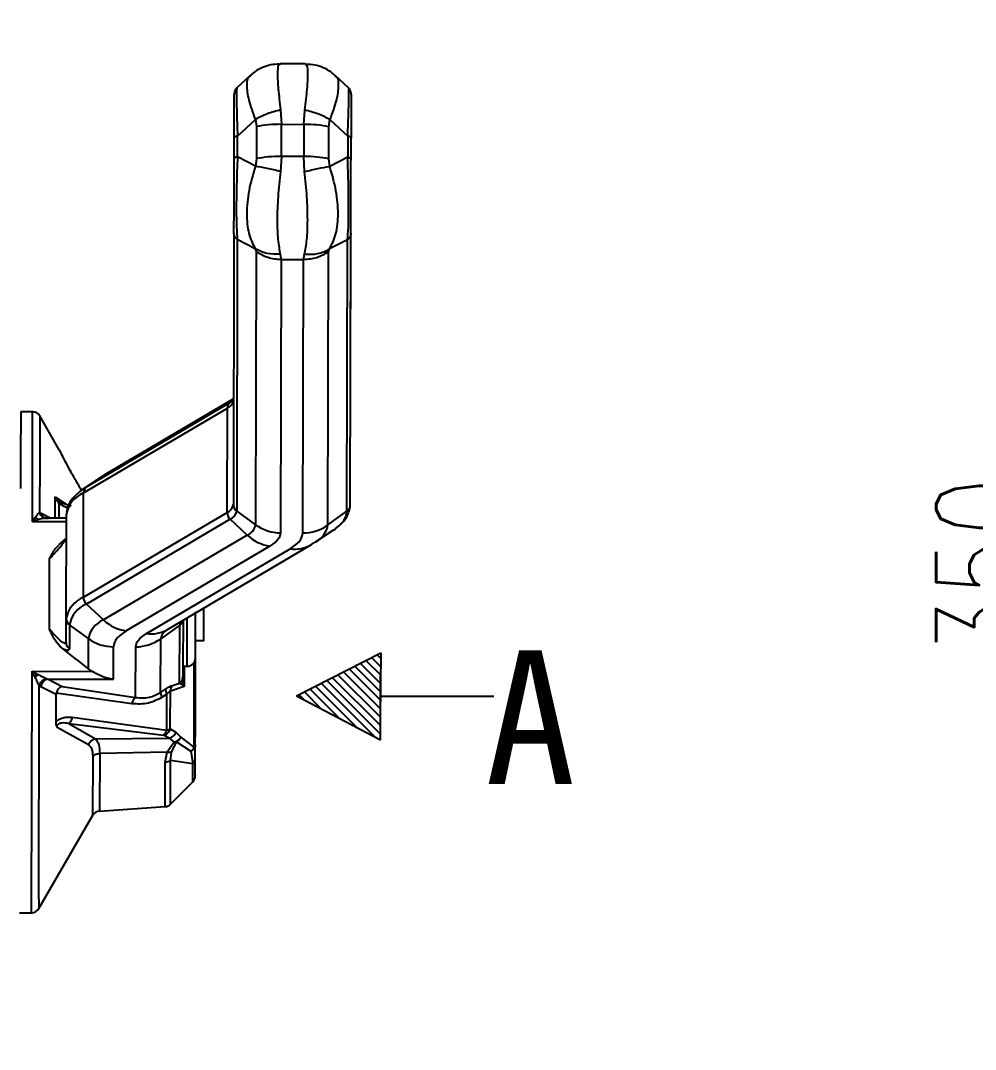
# Model space of a CAD drawing. Header units: millimetres. Extents: x 2278 to 4715, y 679 to 2402.
# Drawn here: x 3082.5 to 3196.9, y 2074.6 to 2197.9 of the extents above; entities that cross this region are included whole.
import ezdxf

# ---------------------------------------------------------------- set-up
doc = ezdxf.new("R2010")
doc.units = ezdxf.units.MM
doc.layers.add('AM_5', color=3, linetype='Continuous', lineweight=25)
doc.layers.add('文字', color=7, linetype='Continuous', lineweight=13)
doc.layers.add('layer 1', color=7, linetype='Continuous')
doc.styles.add('SLDTEXTSTYLE1', font='txt.shx', dxfattribs={"width": 0.7, "bigfont": 'gbcbig.shx'})
doc.styles.add('STYLE1', font='txt.shx', dxfattribs={"width": 0.8, "height": 3, "bigfont": 'hzdx.shx'})
doc.dimstyles.new('SLDDIMSTYLE12$0', dxfattribs={"dimtxt": 12, "dimasz": 10, "dimexe": 0, "dimexo": 0.0625, "dimgap": 0.875, "dimtad": 1, "dimdec": 1, "dimlfac": 1.8, "dimrnd": 1e-09, "dimzin": 12, "dimdsep": 46, "dimtxsty": 'SLDTEXTSTYLE1', "dimcen": 0.09, "dimdle": 8.16, "dimclrd": 3, "dimclre": 3, "dimadec": 0, "dimazin": 3, "dimtfac": 1, "dimtdec": 1, "dimtofl": 0, "dimtmove": 0, "dimatfit": 3, "dimfxl": 0, "dimfrac": 2, "dimtolj": 1, "dimlwd": 5, "dimlwe": 5, "dimarcsym": 0})

# ---------------------------------------------------------------- blocks, each defined once
blk = doc.blocks.new('*D67')
at = {"layer": 'AM_5', "color": 3, "lineweight": 5, "transparency": 16777216}
blk.add_line((3021.13, 2281.79), (3205.02, 2281.79), dxfattribs=at)
at = {"layer": 'AM_5', "color": 3, "linetype": 'Continuous', "lineweight": 5, "transparency": 16777216}
for p, q in [((3205.02, 2271.79), (3205.02, 1993.05)), ((3068.2, 1983.05), (3205.02, 1983.05))]:
    blk.add_line(p, q, dxfattribs=at)
at = {"layer": 'AM_5', "color": 3, "transparency": 16777216}
for points in [[(3203.35, 2271.79), (3206.69, 2271.79), (3205.02, 2281.79)], [(3203.35, 1993.05), (3206.69, 1993.05), (3205.02, 1983.05)]]:
    blk.add_solid(points, dxfattribs=at)
at = {"layer": 'Defpoints', "color": 0, "transparency": 16777216}
for p in [(3021.07, 2281.79), (3068.13, 1983.05), (3205.02, 1983.05)]:
    blk.add_point(p, dxfattribs=at)
at = {"layer": 'AM_5', "color": 0, "transparency": 16777216, "insert": (3198.15, 2132.42), "char_height": 12, "attachment_point": 5, "rotation": 90, "style": 'SLDTEXTSTYLE1'}
blk.add_mtext('\\A1;350', dxfattribs=at)

msp = doc.modelspace()

# ---------------------------------------------------------------- hatches: boundary and pattern name
at = {"layer": 'layer 1'}
h = msp.add_hatch(dxfattribs=at)
h.set_pattern_fill('ANSI31', color=256, scale=0.225, angle=90)
h.set_pattern_definition([(135, (1915.97686, -5000.6646), (-0.50513941, -0.50513941), [])])
h.paths.add_polyline_path([(3125.647, 2122.149), (3115.541, 2117.007), (3125.577, 2111.727), (3125.577, 2116.939)])

# ---------------------------------------------------------------- linework, layer by layer
at = {"color": 7, "linetype": 'Continuous', "lineweight": 25}
for p, q in [((3113.546, 2192.576), (3113.46, 2192.523)), ((3116.615, 2192.669), (3113.547, 2192.676)), ((3116.704, 2192.515), (3116.615, 2192.57)), ((3109.984, 2191.289), (3108.343, 2189.773)), ((3109.974, 2191.203), (3110.034, 2191.231)), ((3120.121, 2191.206), (3120.186, 2191.176)), ((3121.809, 2189.742), (3120.173, 2191.266)), ((3113.623, 2187.146), (3113.732, 2185.432)), ((3116.399, 2185.426), (3116.515, 2187.139)), ((3108.462, 2184.026), (3110.621, 2186.02)), ((3110.621, 2186.02), (3110.732, 2185.163)), ((3119.398, 2185.144), (3119.513, 2186.001)), ((3119.513, 2186.001), (3121.662, 2183.998)), ((3110.732, 2185.163), (3110.723, 2181.318)), ((3113.724, 2181.587), (3113.732, 2185.432)), ((3113.732, 2185.432), (3116.399, 2185.426)), ((3116.399, 2185.426), (3116.391, 2181.581)), ((3119.39, 2181.299), (3119.398, 2185.144)), ((3108.057, 2181.307), (3108.062, 2183.806)), ((3108.457, 2181.527), (3108.462, 2184.026)), ((3121.662, 2183.998), (3121.657, 2181.499)), ((3122.057, 2181.277), (3122.062, 2183.776)), ((3110.609, 2180.415), (3108.457, 2181.527)), ((3110.723, 2181.318), (3110.609, 2180.415)), ((3113.724, 2181.587), (3113.607, 2179.78)), ((3116.391, 2181.581), (3113.724, 2181.587)), ((3116.499, 2179.774), (3116.391, 2181.581)), ((3119.501, 2180.396), (3119.39, 2181.299)), ((3121.657, 2181.499), (3119.501, 2180.396)), ((3122.032, 2169.628), (3122.05, 2178.231)), ((3108.038, 2172.402), (3107.968, 2139.882)), ((3121.968, 2139.853), (3122.038, 2172.372)), ((3108.436, 2171.632), (3108.366, 2139.113)), ((3110.588, 2170.519), (3108.436, 2171.632)), ((3121.636, 2171.603), (3119.48, 2170.5)), ((3121.566, 2139.084), (3121.636, 2171.603)), ((3110.588, 2170.519), (3110.7, 2170.185)), ((3110.7, 2170.185), (3110.63, 2137.474)), ((3113.586, 2169.885), (3113.697, 2169.218)), ((3116.364, 2169.212), (3116.478, 2169.879)), ((3119.296, 2137.455), (3119.366, 2170.167)), ((3119.366, 2170.167), (3119.48, 2170.5)), ((3113.697, 2169.218), (3113.628, 2136.506)), ((3116.364, 2169.212), (3113.697, 2169.218)), ((3116.294, 2136.5), (3116.364, 2169.212)), ((3122.028, 2167.865), (3122.031, 2169.301)), ((3122.027, 2167.425), (3122.027, 2167.455)), ((3122.023, 2165.49), (3122.026, 2167.081)), ((3122.016, 2162.449), (3122.021, 2164.757)), ((3122.012, 2160.514), (3122.016, 2162.105)), ((3107.995, 2152.551), (3092.446, 2143.382)), ((3107.995, 2152.558), (3092.617, 2143.489)), ((3107.611, 2152.172), (3107.995, 2152.427)), ((3090.023, 2141.294), (3107.247, 2151.451)), ((3090.387, 2142.015), (3107.611, 2152.172)), ((3107.22, 2138.954), (3107.247, 2151.451)), ((3107.756, 2152.263), (3107.611, 2152.172)), ((3107.908, 2152.297), (3107.848, 2152.327)), ((3107.99, 2152.302), (3107.995, 2152.379)), ((3083.915, 2151.012), (3082.492, 2151.016)), ((3087.116, 2146.444), (3084.774, 2150.521)), ((3092.11, 2143.172), (3090.013, 2141.782)), ((3090.387, 2142.015), (3092.446, 2143.382)), ((3092.446, 2143.382), (3092.11, 2143.172)), ((3092.615, 2143.487), (3092.252, 2143.239)), ((3092.446, 2143.382), (3092.617, 2143.489)), ((3090.013, 2141.782), (3090.387, 2142.015)), ((3086.619, 2138.257), (3086.625, 2140.816)), ((3086.625, 2140.816), (3086.759, 2140.497)), ((3086.82, 2140.554), (3086.625, 2140.816)), ((3086.625, 2140.816), (3088.096, 2139.84)), ((3086.759, 2140.497), (3086.82, 2140.554)), ((3086.759, 2140.497), (3087.057, 2140.053)), ((3087.208, 2140.2), (3086.82, 2140.554)), ((3089.996, 2128.797), (3090.023, 2141.294)), ((3084.755, 2138.946), (3084.939, 2138.875)), ((3084.939, 2138.875), (3086.102, 2138.258)), ((3087.057, 2140.053), (3087.053, 2138.256)), ((3088.52, 2139.712), (3087.528, 2140.012)), ((3089.996, 2128.797), (3107.22, 2138.954)), ((3108.366, 2139.113), (3110.63, 2137.474)), ((3119.296, 2137.455), (3121.566, 2139.084)), ((3083.887, 2137.823), (3084.264, 2138.399)), ((3084.639, 2138.099), (3083.887, 2137.823)), ((3087.964, 2137.814), (3083.887, 2137.823)), ((3085.237, 2138.33), (3085.299, 2138.319)), ((3085.344, 2138.25), (3085.248, 2138.326)), ((3085.619, 2138.254), (3085.341, 2138.24)), ((3087.965, 2138.254), (3085.496, 2138.259)), ((3085.803, 2138.22), (3085.619, 2138.254)), ((3087.939, 2126.244), (3087.966, 2138.741)), ((3107.581, 2138.138), (3090.357, 2127.981)), ((3109.632, 2136.236), (3107.581, 2138.138)), ((3117.823, 2135.421), (3119.921, 2136.812)), ((3109.632, 2136.236), (3092.409, 2126.079)), ((3117.317, 2135.105), (3117.682, 2135.354)), ((3117.317, 2135.104), (3117.488, 2135.212)), ((3117.741, 2135.367), (3117.823, 2135.421)), ((3112.349, 2134.92), (3095.126, 2124.763)), ((3097.543, 2124.448), (3114.767, 2134.605)), ((3100.093, 2124.947), (3117.317, 2135.104)), ((3092.409, 2126.079), (3090.357, 2127.981)), ((3104.345, 2127.455), (3104.442, 2127.454)), ((3104.433, 2123.587), (3104.442, 2127.454)), ((3087.933, 2123.392), (3087.939, 2126.244)), ((3088.337, 2125.475), (3088.331, 2122.622)), ((3090.6, 2123.836), (3088.337, 2125.475)), ((3101.537, 2125.446), (3099.267, 2123.817)), ((3101.522, 2118.524), (3101.537, 2125.446)), ((3101.938, 2126.036), (3101.927, 2120.789)), ((3102.427, 2120.537), (3102.439, 2126.331)), ((3090.593, 2120.235), (3090.6, 2123.836)), ((3093.59, 2118.978), (3093.598, 2122.868)), ((3096.252, 2116.797), (3096.265, 2122.862)), ((3099.253, 2117.391), (3099.267, 2123.817)), ((3104.433, 2123.587), (3103.433, 2123.589)), ((3101.927, 2120.789), (3101.924, 2119.292)), ((3101.927, 2120.538), (3102.427, 2120.537)), ((3102.081, 2120.603), (3102.075, 2118.113)), ((3103.252, 2110.782), (3103.274, 2121.002)), ((3083.786, 2091.013), (3083.848, 2119.923)), ((3083.848, 2119.923), (3091.058, 2119.908)), ((3084.135, 2119.347), (3083.848, 2119.923)), ((3083.848, 2119.923), (3084.425, 2119.626)), ((3084.223, 2119.174), (3084.135, 2119.347)), ((3084.425, 2119.626), (3084.599, 2119.537)), ((3091.058, 2119.908), (3090.593, 2120.235)), ((3101.924, 2119.292), (3101.923, 2119.018)), ((3084.894, 2118.086), (3084.71, 2118.211)), ((3086.729, 2117.152), (3084.894, 2118.086)), ((3085.578, 2119.059), (3085.762, 2118.994)), ((3085.762, 2118.994), (3087.442, 2118.118)), ((3085.762, 2118.994), (3093.59, 2118.978)), ((3087.442, 2118.118), (3096.252, 2116.797)), ((3102.075, 2118.113), (3100.418, 2117.565)), ((3100.666, 2118.239), (3101.522, 2118.524)), ((3101.522, 2118.524), (3101.654, 2118.431)), ((3101.654, 2118.431), (3102.075, 2118.113)), ((3101.914, 2118.898), (3101.897, 2119.075)), ((3101.934, 2118.802), (3101.906, 2118.86)), ((3101.961, 2118.797), (3101.923, 2119.018)), ((3102.075, 2118.113), (3101.961, 2118.797)), ((3086.722, 2113.875), (3086.729, 2117.152)), ((3086.752, 2117.324), (3086.729, 2117.152)), ((3095.818, 2116.043), (3086.752, 2117.324)), ((3099.253, 2117.391), (3099.837, 2117.786)), ((3100.003, 2117.19), (3099.42, 2116.81)), ((3099.994, 2112.876), (3100.003, 2117.19)), ((3088.667, 2114.417), (3099.994, 2112.876)), ((3090.61, 2111.118), (3086.875, 2113.19)), ((3088.268, 2113.694), (3091.443, 2111.821)), ((3088.268, 2113.694), (3099.595, 2112.289)), ((3100.408, 2113.028), (3101.073, 2112.64)), ((3091.443, 2111.821), (3100.26, 2111.925)), ((3100.26, 2111.925), (3099.595, 2112.289)), ((3100.26, 2111.925), (3100.869, 2111.457)), ((3101.073, 2112.64), (3101.665, 2112.045)), ((3101.665, 2112.045), (3103.252, 2110.782)), ((3100.869, 2111.457), (3100.051, 2110.232)), ((3101.152, 2111.466), (3101.013, 2111.451)), ((3101.152, 2111.466), (3102.872, 2110.354)), ((3103.403, 2109.462), (3103.407, 2111.15)), ((3091.145, 2102.699), (3091.16, 2109.78)), ((3091.957, 2110.084), (3091.942, 2103.195)), ((3100.051, 2110.232), (3091.957, 2110.084)), ((3099.804, 2109.046), (3100.051, 2110.232)), ((3100.441, 2109.246), (3100.566, 2110.205)), ((3102.872, 2110.354), (3103.109, 2108.863)), ((3103.109, 2108.863), (3100.441, 2109.246)), ((3103.105, 2107.232), (3103.109, 2108.863)), ((3103.104, 2106.678), (3103.105, 2107.232)), ((3100.43, 2104.016), (3103.104, 2106.678)), ((3100.43, 2104.016), (3100.432, 2104.673)), ((3091.942, 2103.195), (3099.795, 2103.727)), ((3084.653, 2091.511), (3091.145, 2102.699)), ((3084.656, 2092.653), (3084.653, 2091.511)), ((3082.364, 2091.016), (3083.786, 2091.013))]:
    msp.add_line(p, q, dxfattribs=at)
at = {"color": 7, "linetype": 'Continuous', "lineweight": 25, "flags": 128}
for points in [[(3107.872, 2152.344), (3107.792, 2152.288), (3107.756, 2152.263)], [(3082.492, 2151.016), (3082.492, 2150.984), (3082.491, 2150.66), (3082.49, 2149.989), (3082.487, 2148.977), (3082.485, 2147.638), (3082.481, 2145.987), (3082.477, 2144.043), (3082.472, 2141.829)], [(3089.685, 2141.55), (3089.92, 2141.719), (3090.013, 2141.782)], [(3121.941, 2139.632), (3121.961, 2139.741), (3121.968, 2139.853)], [(3101.919, 2126.024), (3101.912, 2125.994), (3101.908, 2125.978)], [(3100.408, 2113.028), (3100.409, 2113.574), (3100.411, 2114.128), (3100.412, 2114.687), (3100.413, 2115.253), (3100.414, 2115.824), (3100.415, 2116.4), (3100.417, 2116.981), (3100.418, 2117.565)]]:
    msp.add_lwpolyline(points, dxfattribs=at)
at = {"color": 7, "linetype": 'Continuous', "lineweight": 25}
for centre, radius, start, end in [((3108.1, 2151.473), 0.854, 124.96394, 181.4796), ((3106.738, 2152.645), 1.298, 293.08147, 344.71047), ((3083.912, 2150.012), 1, 29.87752, 88.78166), ((3090.877, 2141.316), 0.854, 124.96424, 181.47959), ((3091.311, 2138.15), 3.397, 112.27537, 169.98802), ((3106.752, 2140.097), 1.235, 292.27534, 349.98804), ((3108.344, 2138.963), 1.124, 180.45492, 227.25342), ((3107.089, 2139.338), 1.297, 292.27555, 349.98754), ((3108.918, 2139.886), 0.95, 180.20287, 234.51476), ((3119.289, 2139.223), 2.281, 310.49638, 356.50834), ((3121.014, 2139.864), 0.956, 305.32842, 345.9426), ((3109.008, 2137.76), 1.647, 292.27534, 349.98804), ((3113.629, 2141.639), 5.133, 234.24005, 269.98181), ((3116.315, 2141.633), 5.133, 269.77321, 305.51496), ((3116.547, 2137.896), 2.785, 297.28452, 350.89381), ((3116.844, 2141.549), 5.649, 303.00168, 314.03972), ((3113.058, 2139.847), 4.978, 226.51011, 261.8155), ((3115.32, 2138.539), 3.973, 261.99352, 300.1682), ((3091.284, 2125.654), 3.397, 112.27534, 169.98804), ((3091.622, 2124.895), 3.335, 112.27534, 169.98804), ((3091.12, 2128.806), 1.124, 180.45496, 227.25325), ((3088.888, 2126.248), 0.95, 180.20285, 234.51412), ((3093.54, 2123.317), 2.985, 112.27534, 169.98804), ((3095.835, 2129.691), 4.978, 226.51012, 261.8155), ((3100.981, 2126.229), 0.96, 305.41486, 344.83941), ((3102.315, 2125.421), 0.779, 142.71658, 178.13099), ((3098.097, 2128.382), 3.973, 261.99352, 300.1682), ((3100.795, 2123.569), 1.547, 116.74671, 170.79661), ((3093.6, 2128.001), 5.133, 234.24006, 269.98181), ((3096.285, 2127.995), 5.133, 269.77306, 305.51487), ((3102.429, 2121.537), 1, 269.87751, 359.87751), ((3101.358, 2117.602), 0.941, 137.39243, 182.2552), ((3102.399, 2107.387), 1, 314.87872, 359.87751), ((3092.01, 2102.197), 1, 93.87747, 149.87695), ((3099.725, 2104.724), 1, 274.41022, 314.87938), ((3083.788, 2092.013), 1, 269.87751, 329.8775)]:
    msp.add_arc(centre, radius, start, end, dxfattribs=at)
msp.add_ellipse((3078.594, 2121.024), major_axis=(39.739, -29.602), ratio=0.1347016, start_param=1.3656679, end_param=1.4483144, dxfattribs=at)
for points, knots in [([(3113.462, 2192.633), (3113.121, 2192.615), (3112.431, 2192.579), (3111.437, 2192.256), (3110.585, 2191.811), (3110.14, 2191.402), (3109.952, 2191.229)], [0, 0, 0, 0, 0.2636482, 0.533255, 0.8030343, 1, 1, 1, 1]), ([(3113.46, 2192.523), (3113.421, 2192.516), (3113.282, 2192.489), (3113.23, 2191.512), (3113.307, 2189.734), (3113.517, 2188.018), (3113.623, 2187.146)], [0, 0, 0, 0, 0.11605385, 0.4072247, 0.69857038, 1, 1, 1, 1]), ([(3116.515, 2187.139), (3116.625, 2188.011), (3116.842, 2189.726), (3116.927, 2191.503), (3116.879, 2192.478), (3116.742, 2192.507), (3116.704, 2192.515)], [0, 0, 0, 0, 0.30235279, 0.59460149, 0.88666372, 1, 1, 1, 1]), ([(3120.209, 2191.202), (3120.021, 2191.376), (3119.576, 2191.788), (3118.726, 2192.237), (3117.733, 2192.564), (3117.043, 2192.604), (3116.702, 2192.624)], [0, 0, 0, 0, 0.1977901, 0.4672889, 0.7366185, 1, 1, 1, 1]), ([(3110.621, 2186.02), (3110.329, 2186.824), (3109.756, 2188.407), (3109.561, 2190.12), (3109.645, 2191.076), (3109.939, 2191.19), (3109.974, 2191.203)], [0, 0, 0, 0, 0.3251035, 0.63959, 0.9563205, 1, 1, 1, 1]), ([(3120.186, 2191.176), (3120.221, 2191.162), (3120.512, 2191.046), (3120.589, 2190.092), (3120.388, 2188.384), (3119.808, 2186.804), (3119.513, 2186.001)], [0, 0, 0, 0, 0.0437585, 0.3588199, 0.6740807, 1, 1, 1, 1]), ([(3108.346, 2189.766), (3108.334, 2189.756), (3108.264, 2189.693), (3108.175, 2189.54), (3108.089, 2189.321), (3108.078, 2189.166), (3108.073, 2189.089)], [0, 0, 0, 0, 0.0623363, 0.3776324, 0.693034, 1, 1, 1, 1]), ([(3108.4, 2189.707), (3108.392, 2189.737), (3108.355, 2189.875), (3108.338, 2189.014), (3108.362, 2187.052), (3108.427, 2185.087), (3108.462, 2184.026)], [0, 0, 0, 0, 0.0799609, 0.3699951, 0.6599223, 1, 1, 1, 1]), ([(3121.662, 2183.998), (3121.702, 2185.05), (3121.776, 2187.007), (3121.808, 2188.972), (3121.796, 2189.844), (3121.757, 2189.705), (3121.749, 2189.674)], [0, 0, 0, 0, 0.3373309, 0.6273478, 0.9171835, 1, 1, 1, 1]), ([(3122.073, 2189.059), (3122.068, 2189.136), (3122.059, 2189.291), (3121.973, 2189.511), (3121.886, 2189.663), (3121.817, 2189.726), (3121.806, 2189.736)], [0, 0, 0, 0, 0.3080927, 0.6246521, 0.9411056, 1, 1, 1, 1]), ([(3108.062, 2183.806), (3108.064, 2184.786), (3108.067, 2186.184), (3108.07, 2187.579), (3108.072, 2188.339), (3108.073, 2188.825), (3108.073, 2189.119), (3108.073, 2189.019), (3108.073, 2188.984)], [0, 0, 0, 0, 0.3430655, 0.489647, 0.6330797, 0.7764735, 0.9232465, 1, 1, 1, 1]), ([(3122.073, 2188.951), (3122.073, 2188.986), (3122.073, 2189.087), (3122.073, 2188.788), (3122.072, 2188.297), (3122.07, 2187.533), (3122.067, 2186.139), (3122.064, 2184.748), (3122.062, 2183.776)], [0, 0, 0, 0, 0.0793091, 0.2259045, 0.3693521, 0.5127847, 0.6595677, 1, 1, 1, 1]), ([(3113.623, 2187.145), (3113.079, 2187.006), (3111.992, 2186.728), (3111.078, 2186.256), (3110.621, 2186.02)], [0, 0, 0, 0, 0.5000023, 1, 1, 1, 1]), ([(3119.513, 2186.001), (3119.057, 2186.239), (3118.145, 2186.715), (3117.058, 2186.998), (3116.515, 2187.139)], [0, 0, 0, 0, 0.4999977, 1, 1, 1, 1]), ([(3108.038, 2172.402), (3108.038, 2172.778), (3108.04, 2173.317), (3108.042, 2174.649), (3108.045, 2175.725), (3108.047, 2176.938), (3108.051, 2178.823), (3108.054, 2180.285), (3108.057, 2181.307)], [0, 0, 0, 0, 0.2713523, 0.38737, 0.5008964, 0.614411, 0.7305771, 1, 1, 1, 1]), ([(3108.457, 2181.527), (3108.418, 2180.405), (3108.344, 2178.319), (3108.307, 2175.326), (3108.332, 2172.898), (3108.4, 2172.075), (3108.436, 2171.632)], [0, 0, 0, 0, 0.2683795, 0.4991161, 0.72970851, 1, 1, 1, 1]), ([(3121.636, 2171.603), (3121.674, 2172.043), (3121.745, 2172.86), (3121.781, 2175.272), (3121.757, 2178.272), (3121.692, 2180.367), (3121.657, 2181.499)], [0, 0, 0, 0, 0.2680966, 0.4988227, 0.7294637, 1, 1, 1, 1]), ([(3122.038, 2172.372), (3122.038, 2172.745), (3122.04, 2173.279), (3122.042, 2174.601), (3122.045, 2175.675), (3122.047, 2176.885), (3122.051, 2178.776), (3122.054, 2180.247), (3122.057, 2181.277)], [0, 0, 0, 0, 0.2691806, 0.3853625, 0.4988695, 0.6124074, 0.7284377, 1, 1, 1, 1]), ([(3110.609, 2180.415), (3110.316, 2179.433), (3109.739, 2177.501), (3109.505, 2174.699), (3109.728, 2172.221), (3110.298, 2171.093), (3110.588, 2170.519)], [0, 0, 0, 0, 0.2541677, 0.5000156, 0.7457168, 1, 1, 1, 1]), ([(3113.607, 2179.78), (3113.068, 2179.908), (3111.981, 2180.166), (3111.068, 2180.331), (3110.609, 2180.414)], [0, 0, 0, 0, 0.4968676, 1, 1, 1, 1]), ([(3113.607, 2179.78), (3113.497, 2178.759), (3113.281, 2176.752), (3113.188, 2173.921), (3113.27, 2171.472), (3113.48, 2170.421), (3113.586, 2169.885)], [0, 0, 0, 0, 0.2542602, 0.5000155, 0.7456229, 1, 1, 1, 1]), ([(3116.478, 2169.879), (3116.587, 2170.414), (3116.801, 2171.465), (3116.894, 2173.913), (3116.813, 2176.744), (3116.605, 2178.753), (3116.499, 2179.774)], [0, 0, 0, 0, 0.2543723, 0.4999845, 0.7457353, 1, 1, 1, 1]), ([(3116.499, 2179.774), (3117.043, 2179.901), (3118.131, 2180.153), (3119.044, 2180.315), (3119.501, 2180.396)], [0, 0, 0, 0, 0.50000083, 1, 1, 1, 1]), ([(3119.48, 2170.5), (3119.77, 2171.068), (3120.345, 2172.192), (3120.581, 2174.669), (3120.358, 2177.478), (3119.79, 2179.412), (3119.501, 2180.396)], [0, 0, 0, 0, 0.2523714, 0.4999867, 0.7458393, 1, 1, 1, 1]), ([(3113.586, 2169.885), (3113.043, 2169.87), (3111.955, 2169.84), (3111.044, 2170.293), (3110.588, 2170.519)], [0, 0, 0, 0, 0.49999995, 1, 1, 1, 1]), ([(3116.478, 2169.879), (3117.018, 2169.862), (3118.105, 2169.827), (3119.02, 2170.275), (3119.48, 2170.5)], [0, 0, 0, 0, 0.4968674, 1, 1, 1, 1]), ([(3122.019, 2163.548), (3122.019, 2163.653), (3122.02, 2163.924), (3122.021, 2164.468), (3122.022, 2165.009), (3122.022, 2165.121)], [0, 0, 0, 0, 0.3316011, 0.8605175, 1, 1, 1, 1]), ([(3122.018, 2163.359), (3122.018, 2163.354), (3122.018, 2163.338), (3122.019, 2163.464), (3122.019, 2163.548)], [0, 0, 0, 0, 0.3310024, 1, 1, 1, 1]), ([(3083.887, 2137.823), (3083.89, 2139.228), (3083.896, 2142.038), (3083.903, 2145.464), (3083.909, 2148.186), (3083.913, 2150.019), (3083.915, 2150.962), (3083.914, 2150.915), (3083.914, 2150.898)], [0, 0, 0, 0, 0.1799587, 0.3599173, 0.539876, 0.7198347, 0.8997934, 1, 1, 1, 1]), ([(3084.779, 2150.473), (3084.779, 2150.485), (3084.78, 2150.589), (3084.779, 2150.157), (3084.777, 2149.137), (3084.773, 2147.428), (3084.768, 2145.138), (3084.762, 2142.333), (3084.757, 2140.075), (3084.755, 2138.946)], [0, 0, 0, 0, 0.0217233, 0.1847696, 0.3478159, 0.5108621, 0.6739081, 0.8369541, 1, 1, 1, 1]), ([(3089.807, 2141.572), (3089.734, 2141.692), (3089.427, 2142.194), (3088.941, 2143.041), (3088.343, 2144.115), (3087.804, 2145.122), (3087.357, 2145.981), (3087.126, 2146.43), (3087.116, 2146.44), (3087.113, 2146.443)], [0, 0, 0, 0, 0.0645029, 0.2723656, 0.3928511, 0.5848746, 0.7776318, 0.9511742, 1, 1, 1, 1]), ([(3089.776, 2141.618), (3089.282, 2141.205), (3088.289, 2140.376), (3088.092, 2139.434), (3087.993, 2138.962)], [0, 0, 0, 0, 0.4978748, 1, 1, 1, 1]), ([(3087.208, 2140.2), (3087.196, 2140.193), (3087.17, 2140.18), (3087.095, 2140.096), (3087.057, 2140.053)], [0, 0, 0, 0, 0.4911669, 1, 1, 1, 1]), ([(3087.538, 2140.011), (3087.516, 2140.02), (3087.409, 2140.069), (3087.297, 2140.142), (3087.208, 2140.2)], [0, 0, 0, 0, 0.2007968, 1, 1, 1, 1]), ([(3084.264, 2138.399), (3084.364, 2138.534), (3084.54, 2138.772), (3084.69, 2138.894), (3084.755, 2138.946)], [0, 0, 0, 0, 0.56842111, 1, 1, 1, 1]), ([(3085.619, 2138.254), (3085.524, 2138.259), (3085.329, 2138.27), (3085.065, 2138.419), (3084.856, 2138.648), (3084.788, 2138.849), (3084.755, 2138.946)], [0, 0, 0, 0, 0.2432277, 0.5000045, 0.7567789, 1, 1, 1, 1]), ([(3085.803, 2138.22), (3085.704, 2138.216), (3085.501, 2138.208), (3085.231, 2138.343), (3085.023, 2138.57), (3084.966, 2138.776), (3084.939, 2138.875)], [0, 0, 0, 0, 0.2423329, 0.4999383, 0.7575772, 1, 1, 1, 1]), ([(3087.057, 2140.053), (3087.164, 2139.982), (3087.393, 2139.83), (3087.787, 2139.647), (3088.06, 2139.582), (3088.203, 2139.548)], [0, 0, 0, 0, 0.29699943, 0.63236881, 1, 1, 1, 1]), ([(3120.157, 2136.976), (3120.652, 2137.388), (3121.645, 2138.218), (3121.842, 2139.159), (3121.941, 2139.632)], [0, 0, 0, 0, 0.4978748, 1, 1, 1, 1]), ([(3084.639, 2138.099), (3084.573, 2138.136), (3084.441, 2138.211), (3084.323, 2138.336), (3084.264, 2138.399)], [0, 0, 0, 0, 0.4999991, 1, 1, 1, 1]), ([(3085.341, 2138.24), (3085.302, 2138.239), (3085.088, 2138.233), (3084.841, 2138.159), (3084.639, 2138.099)], [0, 0, 0, 0, 0.18422448, 1, 1, 1, 1]), ([(3085.954, 2133.414), (3086.235, 2133.719), (3086.737, 2134.264), (3087.336, 2134.969), (3087.668, 2135.392), (3087.832, 2135.619), (3087.885, 2135.715), (3087.908, 2135.756)], [0, 0, 0, 0, 0.3800989, 0.6787149, 0.8002606, 0.9135692, 1, 1, 1, 1]), ([(3087.913, 2135.756), (3087.86, 2135.735), (3087.75, 2135.689), (3087.422, 2135.402), (3087.136, 2135.166), (3087.007, 2135.059)], [0, 0, 0, 0, 0.33709153, 0.70193864, 1, 1, 1, 1]), ([(3087.908, 2135.756), (3087.914, 2135.766), (3087.956, 2135.835), (3087.958, 2135.864), (3087.96, 2135.888)], [0, 0, 0, 0, 0.1498455, 1, 1, 1, 1]), ([(3085.954, 2133.414), (3086.145, 2133.826), (3086.421, 2134.421), (3086.899, 2134.879), (3087.045, 2135.019)], [0, 0, 0, 0, 0.69406746, 1, 1, 1, 1]), ([(3103.407, 2111.15), (3103.409, 2112.089), (3103.413, 2113.999), (3103.42, 2117.538), (3103.428, 2121.249), (3103.435, 2124.484), (3103.439, 2126.239), (3103.44, 2126.899)], [0, 0, 0, 0, 0.2139671, 0.435408, 0.656849, 0.8708161, 1, 1, 1, 1]), ([(3103.429, 2121.534), (3103.429, 2121.608), (3103.429, 2121.721), (3103.431, 2122.407), (3103.432, 2123.117), (3103.434, 2123.998), (3103.437, 2125.278), (3103.439, 2126.343), (3103.441, 2127.034)], [0, 0, 0, 0, 0.2394568, 0.3683607, 0.5, 0.6316393, 0.7605432, 1, 1, 1, 1]), ([(3087.407, 2122.72), (3087.122, 2123.021), (3086.498, 2123.682), (3086.134, 2124.511), (3085.936, 2124.961)], [0, 0, 0, 0, 0.45684715, 1, 1, 1, 1]), ([(3087.883, 2123.286), (3087.859, 2123.275), (3087.806, 2123.252), (3087.642, 2123.318), (3087.312, 2123.534), (3086.715, 2124.077), (3086.216, 2124.644), (3085.936, 2124.961)], [0, 0, 0, 0, 0.08806886, 0.20113842, 0.32241757, 0.62070553, 1, 1, 1, 1]), ([(3100.102, 2124.955), (3100.088, 2124.946), (3100.07, 2124.934), (3100.096, 2124.948), (3100.102, 2124.952)], [0, 0, 0, 0, 0.7721606, 1, 1, 1, 1]), ([(3087.933, 2123.392), (3087.931, 2123.346), (3087.929, 2123.294), (3087.889, 2123.287), (3087.883, 2123.286)], [0, 0, 0, 0, 0.8613584, 1, 1, 1, 1]), ([(3087.965, 2123.155), (3087.963, 2123.16), (3087.934, 2123.235), (3087.933, 2123.316), (3087.933, 2123.392)], [0, 0, 0, 0, 0.0712594, 1, 1, 1, 1]), ([(3088.331, 2122.622), (3088.273, 2122.671), (3088.156, 2122.768), (3088.03, 2122.953), (3087.986, 2123.089), (3087.965, 2123.155)], [0, 0, 0, 0, 0.3420823, 0.6841646, 1, 1, 1, 1]), ([(3087.407, 2122.72), (3087.547, 2122.655), (3087.82, 2122.528), (3088.109, 2122.46), (3088.297, 2122.481), (3088.319, 2122.574), (3088.331, 2122.622)], [0, 0, 0, 0, 0.2643449, 0.5180732, 0.7521058, 1, 1, 1, 1]), ([(3084.135, 2119.347), (3084.182, 2119.396), (3084.276, 2119.493), (3084.375, 2119.582), (3084.425, 2119.626)], [0, 0, 0, 0, 0.5, 1, 1, 1, 1]), ([(3084.599, 2119.537), (3084.535, 2119.482), (3084.403, 2119.37), (3084.284, 2119.24), (3084.223, 2119.174)], [0, 0, 0, 0, 0.4869219, 1, 1, 1, 1]), ([(3084.71, 2118.211), (3084.642, 2118.344), (3084.493, 2118.636), (3084.318, 2118.984), (3084.223, 2119.174)], [0, 0, 0, 0, 0.4544713, 1, 1, 1, 1]), ([(3084.599, 2119.537), (3084.778, 2119.447), (3085.126, 2119.271), (3085.43, 2119.128), (3085.578, 2119.059)], [0, 0, 0, 0, 0.5125457, 1, 1, 1, 1]), ([(3093.59, 2118.978), (3093.586, 2118.978), (3093.138, 2119.035), (3092.271, 2119.242), (3091.452, 2119.692), (3091.058, 2119.908)], [0, 0, 0, 0, 0.0050146, 0.5222206, 1, 1, 1, 1]), ([(3084.656, 2092.653), (3084.657, 2093.12), (3084.659, 2094.053), (3084.663, 2096.224), (3084.669, 2098.903), (3084.676, 2102.088), (3084.684, 2105.692), (3084.692, 2109.64), (3084.701, 2113.837), (3084.707, 2116.753), (3084.71, 2118.211)], [0, 0, 0, 0, 0.1249998, 0.2499997, 0.3749996, 0.4999996, 0.6249996, 0.7499997, 0.8749998, 1, 1, 1, 1]), ([(3084.71, 2118.211), (3084.744, 2118.308), (3084.813, 2118.506), (3085.023, 2118.767), (3085.288, 2118.97), (3085.483, 2119.03), (3085.578, 2119.059)], [0, 0, 0, 0, 0.2432193, 0.4999892, 0.7567655, 1, 1, 1, 1]), ([(3085.762, 2118.994), (3085.663, 2118.969), (3085.46, 2118.918), (3085.189, 2118.704), (3084.98, 2118.416), (3084.922, 2118.194), (3084.894, 2118.086)], [0, 0, 0, 0, 0.2423132, 0.4999118, 0.7575586, 1, 1, 1, 1]), ([(3087.442, 2118.118), (3087.442, 2118.118), (3087.44, 2118.118), (3087.434, 2118.116), (3087.416, 2118.111), (3087.345, 2118.087), (3087.207, 2118.016), (3087.021, 2117.85), (3086.852, 2117.608), (3086.784, 2117.414), (3086.752, 2117.324)], [0, 0, 0, 0, 0.0021587, 0.0060527, 0.0190753, 0.0664028, 0.2502171, 0.5000718, 0.7657091, 1, 1, 1, 1]), ([(3099.837, 2117.786), (3100.002, 2117.893), (3100.316, 2118.097), (3100.553, 2118.193), (3100.666, 2118.239)], [0, 0, 0, 0, 0.5248892, 1, 1, 1, 1]), ([(3101.654, 2118.431), (3101.694, 2118.471), (3101.773, 2118.553), (3101.857, 2118.699), (3101.913, 2118.855), (3101.92, 2118.964), (3101.924, 2119.018)], [0, 0, 0, 0, 0.24464624, 0.49574916, 0.74903382, 1, 1, 1, 1]), ([(3099.42, 2116.81), (3098.883, 2116.532), (3097.719, 2115.927), (3096.484, 2116.002), (3095.818, 2116.043)], [0, 0, 0, 0, 0.4609247, 1, 1, 1, 1]), ([(3096.252, 2116.797), (3096.208, 2116.768), (3096.119, 2116.709), (3095.994, 2116.533), (3095.887, 2116.307), (3095.841, 2116.13), (3095.818, 2116.043)], [0, 0, 0, 0, 0.2450812, 0.5000044, 0.7549251, 1, 1, 1, 1]), ([(3096.252, 2116.797), (3096.804, 2116.742), (3097.817, 2116.64), (3098.804, 2117.156), (3099.253, 2117.391)], [0, 0, 0, 0, 0.5442934, 1, 1, 1, 1]), ([(3099.253, 2117.391), (3099.249, 2117.361), (3099.241, 2117.3), (3099.271, 2117.161), (3099.328, 2116.997), (3099.39, 2116.872), (3099.42, 2116.81)], [0, 0, 0, 0, 0.24689639, 0.50039929, 0.75369434, 1, 1, 1, 1]), ([(3099.837, 2117.786), (3099.832, 2117.755), (3099.823, 2117.693), (3099.852, 2117.55), (3099.91, 2117.381), (3099.972, 2117.253), (3100.003, 2117.19)], [0, 0, 0, 0, 0.2465016, 0.5, 0.7534984, 1, 1, 1, 1]), ([(3100.418, 2117.565), (3100.392, 2117.552), (3100.337, 2117.525), (3100.194, 2117.408), (3100.082, 2117.28), (3100.003, 2117.19)], [0, 0, 0, 0, 0.2120064, 0.4434905, 1, 1, 1, 1]), ([(3086.722, 2113.875), (3086.82, 2113.972), (3087.028, 2114.177), (3087.471, 2114.361), (3088.03, 2114.467), (3088.44, 2114.435), (3088.667, 2114.417)], [0, 0, 0, 0, 0.1823359, 0.3887892, 0.661241, 1, 1, 1, 1]), ([(3088.268, 2113.694), (3088.309, 2113.723), (3088.393, 2113.782), (3088.508, 2113.951), (3088.605, 2114.165), (3088.647, 2114.334), (3088.667, 2114.417)], [0, 0, 0, 0, 0.2454954, 0.5, 0.7545046, 1, 1, 1, 1]), ([(3086.875, 2113.19), (3086.828, 2113.29), (3086.742, 2113.474), (3086.728, 2113.749), (3086.722, 2113.875)], [0, 0, 0, 0, 0.5416835, 1, 1, 1, 1]), ([(3086.875, 2113.19), (3086.87, 2113.224), (3086.86, 2113.29), (3086.868, 2113.394), (3086.902, 2113.495), (3086.964, 2113.583), (3087.045, 2113.651), (3087.175, 2113.72), (3087.606, 2113.83), (3087.969, 2113.755), (3088.268, 2113.694)], [0, 0, 0, 0, 0.0568929, 0.1087605, 0.1566899, 0.2041437, 0.2548575, 0.3103406, 0.4336006, 1, 1, 1, 1]), ([(3099.994, 2112.876), (3100.076, 2112.896), (3100.24, 2112.934), (3100.352, 2112.997), (3100.408, 2113.028)], [0, 0, 0, 0, 0.5, 1, 1, 1, 1]), ([(3091.443, 2111.821), (3091.355, 2111.801), (3091.175, 2111.76), (3090.931, 2111.6), (3090.728, 2111.383), (3090.649, 2111.205), (3090.61, 2111.118)], [0, 0, 0, 0, 0.2446204, 0.4999949, 0.7553723, 1, 1, 1, 1]), ([(3091.443, 2111.821), (3091.598, 2111.631), (3091.893, 2111.27), (3091.936, 2110.465), (3091.957, 2110.084)], [0, 0, 0, 0, 0.5262167, 1, 1, 1, 1]), ([(3099.595, 2112.289), (3099.634, 2112.313), (3099.712, 2112.361), (3099.823, 2112.496), (3099.921, 2112.667), (3099.97, 2112.807), (3099.994, 2112.876)], [0, 0, 0, 0, 0.2434778, 0.49574128, 0.75022047, 1, 1, 1, 1]), ([(3099.595, 2112.289), (3099.682, 2112.311), (3099.814, 2112.344), (3099.957, 2112.43), (3100.026, 2112.48), (3100.059, 2112.508), (3100.076, 2112.522), (3100.085, 2112.53), (3100.089, 2112.534), (3100.092, 2112.536), (3100.092, 2112.537), (3100.092, 2112.537), (3100.092, 2112.537), (3100.092, 2112.537)], [0, 0, 0, 0, 0.4878415, 0.7421687, 0.8707162, 0.9351657, 0.9674126, 0.9835388, 0.9955544, 0.9987325, 0.9996036, 0.9998609, 1, 1, 1, 1]), ([(3100.26, 2111.925), (3100.346, 2111.946), (3100.521, 2111.99), (3100.76, 2112.153), (3100.958, 2112.374), (3101.035, 2112.553), (3101.073, 2112.64)], [0, 0, 0, 0, 0.2440114, 0.4991729, 0.7547749, 1, 1, 1, 1]), ([(3100.869, 2111.457), (3100.951, 2111.479), (3101.115, 2111.523), (3101.325, 2111.649), (3101.521, 2111.819), (3101.611, 2111.96), (3101.665, 2112.045)], [0, 0, 0, 0, 0.25004, 0.5000807, 0.7004278, 1, 1, 1, 1]), ([(3101.665, 2112.045), (3101.605, 2111.924), (3101.484, 2111.683), (3101.263, 2111.538), (3101.152, 2111.466)], [0, 0, 0, 0, 0.5000043, 1, 1, 1, 1]), ([(3091.16, 2109.78), (3091.152, 2109.941), (3091.137, 2110.265), (3090.983, 2110.782), (3090.76, 2110.984), (3090.61, 2111.118)], [0, 0, 0, 0, 0.2478447, 0.4971114, 1, 1, 1, 1]), ([(3100.566, 2110.205), (3100.673, 2110.449), (3100.85, 2110.853), (3101.038, 2111.216), (3101.119, 2111.39), (3101.143, 2111.445), (3101.152, 2111.466)], [0, 0, 0, 0, 0.5043385, 0.8341109, 0.9378515, 1, 1, 1, 1]), ([(3101.013, 2111.451), (3101.012, 2111.451), (3101.011, 2111.451), (3101.008, 2111.451), (3101.001, 2111.451), (3100.985, 2111.45), (3100.941, 2111.451), (3100.9, 2111.454), (3100.869, 2111.457)], [0, 0, 0, 0, 0.0073615, 0.0208826, 0.0663986, 0.1545232, 0.3592931, 1, 1, 1, 1]), ([(3102.872, 2110.354), (3102.949, 2110.413), (3103.105, 2110.53), (3103.203, 2110.698), (3103.252, 2110.782)], [0, 0, 0, 0, 0.5000005, 1, 1, 1, 1]), ([(3103.227, 2110.636), (3103.224, 2110.632), (3103.216, 2110.622), (3103.193, 2110.592), (3103.145, 2110.537), (3103.042, 2110.446), (3102.94, 2110.391), (3102.872, 2110.354)], [0, 0, 0, 0, 0.03078114, 0.08287584, 0.25102284, 0.50099778, 1, 1, 1, 1]), ([(3103.407, 2111.15), (3103.398, 2111.057), (3103.38, 2110.879), (3103.288, 2110.713), (3103.231, 2110.642), (3103.227, 2110.636)], [0, 0, 0, 0, 0.50030119, 0.95886689, 1, 1, 1, 1]), ([(3100.566, 2110.205), (3100.488, 2110.194), (3100.332, 2110.174), (3100.145, 2110.212), (3100.051, 2110.232)], [0, 0, 0, 0, 0.4978424, 1, 1, 1, 1]), ([(3103.399, 2107.48), (3103.399, 2107.458), (3103.399, 2107.386), (3103.4, 2108.015), (3103.402, 2108.987), (3103.403, 2109.462)], [0, 0, 0, 0, 0.1820669, 0.6002821, 1, 1, 1, 1]), ([(3099.792, 2103.768), (3099.792, 2103.755), (3099.792, 2103.562), (3099.793, 2104.309), (3099.797, 2105.996), (3099.801, 2108.029), (3099.804, 2109.046)], [0, 0, 0, 0, 0.0247287, 0.3498191, 0.6749096, 1, 1, 1, 1]), ([(3100.432, 2104.673), (3100.433, 2105.184), (3100.435, 2106.205), (3100.439, 2108.232), (3100.441, 2109.246)], [0, 0, 0, 0, 0.5000002, 1, 1, 1, 1])]:
    msp.add_open_spline(points, degree=3, knots=knots, dxfattribs=at)
for points in [[(3113.732, 2185.432), (3113.192, 2185.421), (3112.11, 2185.398), (3111.191, 2185.241), (3110.732, 2185.163)], [(3119.398, 2185.144), (3118.939, 2185.225), (3118.02, 2185.386), (3116.939, 2185.413), (3116.399, 2185.426)], [(3108.462, 2184.026), (3108.404, 2184.012), (3108.286, 2183.985), (3108.161, 2183.93), (3108.078, 2183.87), (3108.067, 2183.828), (3108.062, 2183.806)], [(3122.062, 2183.776), (3122.057, 2183.798), (3122.047, 2183.84), (3121.964, 2183.901), (3121.839, 2183.956), (3121.721, 2183.984), (3121.662, 2183.998)], [(3108.457, 2181.527), (3108.398, 2181.513), (3108.281, 2181.485), (3108.155, 2181.431), (3108.072, 2181.371), (3108.062, 2181.328), (3108.057, 2181.307)], [(3113.724, 2181.587), (3113.183, 2181.576), (3112.102, 2181.553), (3111.183, 2181.396), (3110.723, 2181.318)], [(3119.39, 2181.299), (3118.931, 2181.38), (3118.012, 2181.54), (3116.931, 2181.568), (3116.391, 2181.581)], [(3121.657, 2181.499), (3121.716, 2181.484), (3121.833, 2181.456), (3121.958, 2181.402), (3122.041, 2181.341), (3122.052, 2181.298), (3122.057, 2181.277)], [(3108.436, 2171.632), (3108.377, 2171.68), (3108.26, 2171.778), (3108.135, 2171.968), (3108.053, 2172.179), (3108.043, 2172.327), (3108.038, 2172.402)], [(3122.038, 2172.372), (3122.032, 2172.297), (3122.022, 2172.149), (3121.938, 2171.939), (3121.813, 2171.749), (3121.695, 2171.652), (3121.636, 2171.603)], [(3113.697, 2169.218), (3113.157, 2169.262), (3112.076, 2169.351), (3111.158, 2169.907), (3110.7, 2170.185)], [(3119.366, 2170.167), (3118.906, 2169.891), (3117.986, 2169.338), (3116.905, 2169.254), (3116.364, 2169.212)], [(3113.628, 2136.506), (3113.572, 2136.232), (3113.461, 2135.683), (3112.72, 2135.174), (3112.349, 2134.92)], [(3114.767, 2134.605), (3115.209, 2134.909), (3116.095, 2135.517), (3116.228, 2136.172), (3116.294, 2136.5)], [(3085.936, 2124.961), (3085.939, 2126.415), (3085.945, 2129.321), (3085.951, 2132.049), (3085.954, 2133.414)], [(3095.126, 2124.763), (3094.683, 2124.459), (3093.798, 2123.851), (3093.665, 2123.196), (3093.598, 2122.868)], [(3096.265, 2122.862), (3096.321, 2123.136), (3096.432, 2123.685), (3097.173, 2124.194), (3097.543, 2124.448)], [(3101.522, 2118.524), (3101.581, 2118.572), (3101.699, 2118.669), (3101.825, 2118.859), (3101.908, 2119.069), (3101.919, 2119.218), (3101.924, 2119.292)], [(3100.092, 2112.537), (3100.161, 2112.608), (3100.297, 2112.75), (3100.371, 2112.936), (3100.408, 2113.028)], [(3103.252, 2110.782), (3103.297, 2110.839), (3103.386, 2110.954), (3103.4, 2111.085), (3103.407, 2111.15)], [(3091.16, 2109.78), (3091.206, 2109.822), (3091.297, 2109.904), (3091.492, 2109.997), (3091.714, 2110.063), (3091.876, 2110.077), (3091.957, 2110.084)], [(3103.109, 2108.863), (3103.153, 2108.905), (3103.24, 2108.987), (3103.331, 2109.136), (3103.392, 2109.295), (3103.399, 2109.406), (3103.403, 2109.462)], [(3099.804, 2109.046), (3099.923, 2109.059), (3100.162, 2109.086), (3100.348, 2109.192), (3100.441, 2109.246)]]:
    msp.add_open_spline(points, degree=3, dxfattribs=at)
at = {"layer": 'layer 1'}
for p, q in [((3115.541, 2117.007), (3125.647, 2122.149)), ((3125.647, 2122.149), (3125.54, 2114.291)), ((3125.577, 2111.727), (3125.577, 2119.587)), ((3115.541, 2117.007), (3125.577, 2111.727)), ((3125.577, 2116.939), (3139.172, 2116.939))]:
    msp.add_line(p, q, dxfattribs=at)

# ---------------------------------------------------------------- texts
at = {"layer": '文字', "insert": (3143.536, 2114.424), "char_height": 16, "width": 240, "attachment_point": 5, "style": 'STYLE1'}
msp.add_mtext('\\pt176;{\\fSimSun|b0|i0|c134|p2;\\W1;A}', dxfattribs=at)

# ---------------------------------------------------------------- dimensions: what is measured, and where the dimension line sits
at = {"layer": 'AM_5'}
dim = msp.add_linear_dim(base=(3205.021, 1983.046), p1=(3021.065, 2281.787), p2=(3068.133, 1983.046), angle=90, text='350', dimstyle='SLDDIMSTYLE12$0', override={"dimlfac": 1, "dimpost": ''}, dxfattribs=at)
dim.commit()
dim.dimension.update_dxf_attribs({"geometry": '*D67', "text_midpoint": (3198.146, 2132.417)})

doc.saveas('drawing.dxf')
